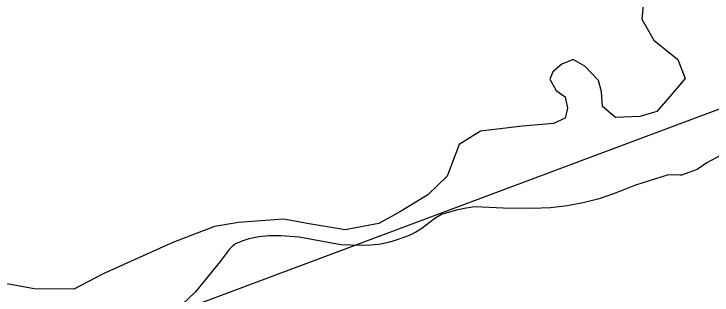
# Model space of a CAD drawing. Header units: inches. Extents: x 653559 to 669309, y 7245317 to 7256454.
# Drawn here: x 657750 to 658852, y 7247810 to 7248254 of the extents above; entities that cross this region are included whole.
import ezdxf

# ---------------------------------------------------------------- set-up
doc = ezdxf.new("R2010")
doc.units = ezdxf.units.IN
doc.header["$MEASUREMENT"] = 0
for name, color, linetype in [('Cauce', 5, 'Continuous'), ('Perimetral', 190, 'Continuous'), ('Reserva', 92, 'Continuous')]:
    doc.layers.add(name, color=color, linetype=linetype)

msp = doc.modelspace()

# ---------------------------------------------------------------- linework, layer by layer
at = {"layer": 'Cauce', "color": 160}
msp.add_polyline3d([(658865.3, 7248030.7, 0), (658843.9, 7248018.8, 0), (658828.8, 7248008.4, 0), (658803.8, 7247999.8, 0), (658801.2, 7247999.5, 0), (658783.4, 7247999.9, 0), (658781.3, 7247999.3, 0), (658731.4, 7247983.5, 0), (658712.9, 7247976.3, 0), (658696.4, 7247969.9, 0), (658673.9, 7247962.1, 0), (658651, 7247956.2, 0), (658623.9, 7247951, 0), (658597.1, 7247948, 0), (658567, 7247946.9, 0), (658522.2, 7247947.4, 0), (658477.7, 7247949.4, 0), (658463.9, 7247947.5, 0), (658448.6, 7247944.4, 0), (658425.2, 7247937.6, 0), (658414.7, 7247931.1, 0), (658394.1, 7247915.2, 0), (658384.7, 7247909.5, 0), (658374.1, 7247904.4, 0), (658350.4, 7247895.5, 0), (658338.9, 7247892.5, 0), (658326.4, 7247890, 0), (658312.5, 7247888.7, 0), (658297.7, 7247888.2, 0), (658266.2, 7247889.5, 0), (658200.6, 7247901.4, 0), (658171.7, 7247903.8, 0), (658152.7, 7247903.6, 0), (658136.9, 7247902, 0), (658120.9, 7247898.8, 0), (658110, 7247895.3, 0), (658100.3, 7247890.9, 0), (658094.9, 7247886.8, 0), (658090.1, 7247882, 0), (658076, 7247863.3, 0), (658037, 7247815.1, 0), (658035.8, 7247813.9, 0), (658017, 7247796.1, 0)], dxfattribs=at)
at = {"layer": 'Perimetral', "color": 200}
msp.add_polyline3d([(659144.6, 7248209.2, 0), (657741.3, 7247683.4, 0), (656870.4, 7247727.3, 0), (656094.9, 7247152.3, 0), (655644, 7247048.1, 0), (655633, 7246936.6, 0), (655650.8, 7246789, 0), (655631, 7246669.9, 0), (655636.3, 7246617.8, 0), (655813.6, 7245941.3, 0), (655985.3, 7246011.9, 0), (656173.9, 7246099.7, 0), (656194.5, 7246071.1, 0), (656180.5, 7245959, 0), (656147.6, 7245877.9, 0), (656073.7, 7245732, 0), (656147.3, 7245725.3, 0), (656689.8, 7245811, 0), (658274.5, 7246688.9, 0), (658511.7, 7246627.4, 0), (658774.1, 7246779.1, 0), (658953.1, 7247036.6, 0)], dxfattribs=at)
at = {"layer": 'Reserva', "transparency": 33554613}
msp.add_lwpolyline([(658745.9, 7248295.3), (658741.2, 7248246.1), (658760.2, 7248212.8), (658798.3, 7248182.6), (658809.4, 7248152.4), (658785.6, 7248123.9), (658765, 7248100.1), (658738, 7248092.1), (658699.9, 7248090.5), (658679, 7248108.1), (658677.7, 7248131.3), (658673, 7248149.1), (658651.2, 7248171.6), (658632.7, 7248182.2), (658614.8, 7248174.9), (658600.9, 7248163), (658596.3, 7248151.1), (658606.2, 7248133.3), (658620.1, 7248123.3), (658624.1, 7248105.5), (658620.1, 7248089.6), (658601.6, 7248081), (658552.7, 7248077), (658486.5, 7248069.1), (658452.8, 7248047.9), (658434.3, 7247997.7), (658403.8, 7247968.6), (658360.2, 7247942.1), (658326.4, 7247922.9), (658272.9, 7247913), (658219.3, 7247922.3), (658175.6, 7247930.2), (658104.9, 7247924.9), (658067.1, 7247918.3), (658001, 7247893.2), (657891.2, 7247843.5), (657844.9, 7247819.1), (657782.1, 7247819.7), (657724.5, 7247830.3)], dxfattribs=at)

doc.saveas('drawing.dxf')
